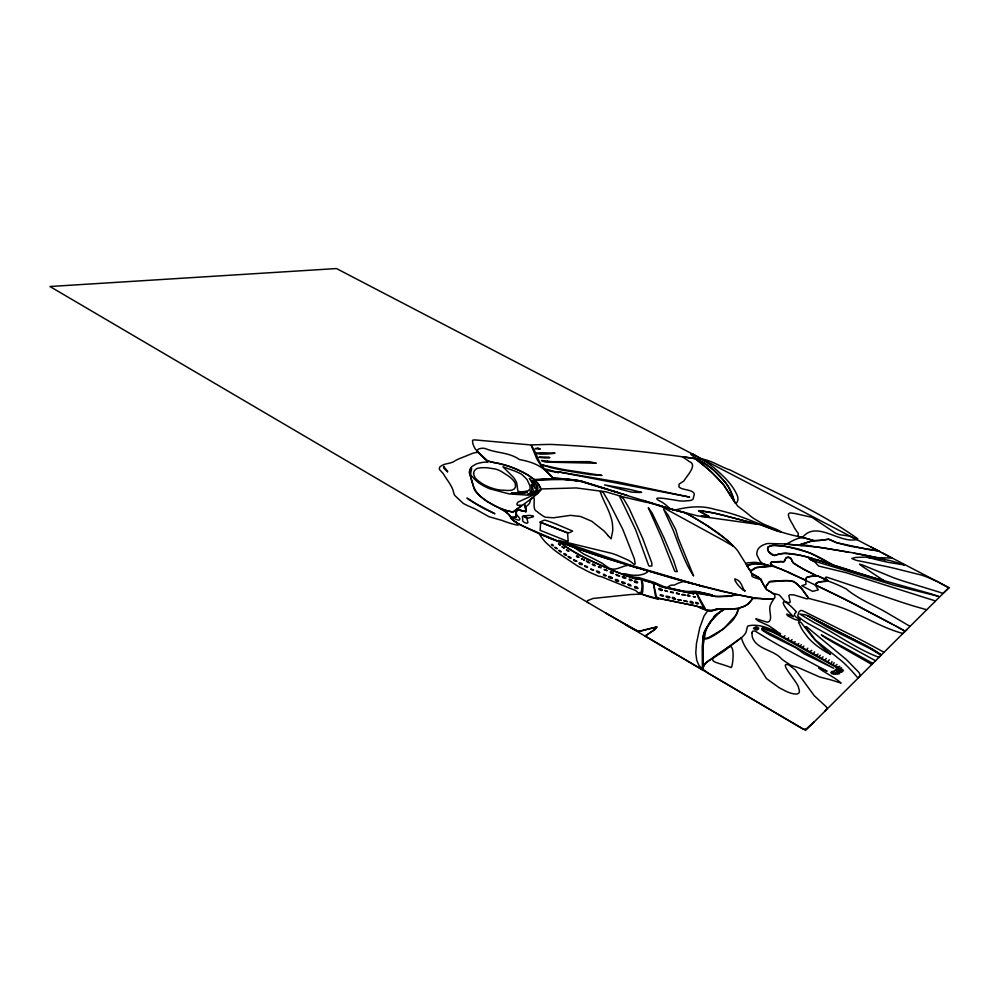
<?xml version="1.0" encoding="UTF-8"?>
<svg xmlns="http://www.w3.org/2000/svg" width="999" height="999" viewBox="0 0 999 999"><rect width="100%" height="100%" fill="white"/><g stroke="black" fill="none" stroke-linecap="round" stroke-linejoin="round"><path stroke-width="1.5" d="M566.445 550.149L568.706 551.223M558.429 543.881L560.302 545.192L558.653 543.668M681.842 594.58L682.979 594.343M554.907 547.489L557.03 548.688M661.438 506.143L666.495 507.754A61.239 19.68 22.2 0 0 669.904 508.741L696.952 515.684A26.236 8.541 22.7 0 0 699.725 516.183L708.94 516.458L698.601 510.614L708.791 511.988A356.156 134.515 26.8 0 1 715.908 513.461L752.821 522.914A78.109 23.839 23 0 0 756.031 523.726L759.515 524.587A12.425 3.971 23.7 0 1 761.5 525.212L777.384 531.131A13.349 4.183 23.8 0 0 779.42 531.593L780.968 531.793L779.208 530.756A47.752 15.509 23.9 0 0 776.747 529.507L765.209 524.812A22.228 6.918 23.6 0 1 762.15 523.439L753.271 518.194A32.355 10.002 23.7 0 1 751.023 516.508L747.577 513.648A37.812 12.125 23.1 0 0 745.928 512.325L737.549 505.969L734.39 501.223M637.699 588.286L637.724 588.186A3.284 1.274 23 0 0 637.35 587.424A1.648 0.637 23 0 0 635.764 586.6A1.648 0.637 23 0 0 634.765 586.85M831.555 662.999L831.992 661.513M833.541 664.06L834.078 662.624M606.967 570.629L604.083 569.455L607.005 570.491M766.495 585.589L768.83 582.529A25.824 8.954 24.9 0 1 770.092 581.93C779.695 581.455 792.607 577.16 799.537 586.413A63.162 22.165 24.3 0 1 801.61 588.698L808.328 597.989L807.841 598.713A6.194 2.123 25 0 1 806.58 598.788L794.043 594.954L790.059 594.655L788.848 595.616L790.246 602.01L789.148 602.946L784.727 601.223L779.332 594.967L772.489 593.169A18.044 6.419 24.6 0 0 771.578 592.544A26.661 9.528 24.6 0 0 770.054 591.57L768.993 590.933A9.765 3.459 24.6 0 0 767.694 590.234L765.958 588.923A12.238 4.283 24.7 0 1 765.634 588.399L765.496 588.074A4.033 1.411 24.6 0 1 765.446 587.787L766.308 586.001M779.869 634.477L780.581 633.378M791.27 640.684L792.032 639.51M813.71 653.221L814.635 651.835M825.386 659.577L826.198 658.391M678.046 599.562L681.343 600.274L678.021 599.775M807.005 649.3L807.829 648.176M822.202 657.817L823.026 656.718M723.488 609.602L722.552 609.015A26.823 10.165 24.8 0 0 721.865 609.028L721.266 609.04A49.775 18.969 25.1 0 0 715.284 609.902L712.349 610.501A8.754 3.322 24.2 0 1 711.6 610.539L707.579 610.976L704.02 616.046L699.799 627.634L696.453 643.531L695.791 652.921L696.74 660.252L698.801 665.122L702.734 669.854L703.159 645.479L705.469 631.992A248.189 92.932 28.3 0 1 707.329 627.335L708.703 624.775A341.471 125.337 29.5 0 1 713.436 618.106L716.62 614.685A153.659 57.93 26.9 0 1 718.481 613.074L723.85 609.427L735.589 608.653A44.705 16.421 23.9 0 0 737.15 608.466L743.656 606.63A85.727 31.281 23.2 0 0 746.665 605.044L747.264 604.645A75 27.373 23.4 0 0 749.562 602.609L751.748 599.562A43.282 15.584 25.2 0 1 752.422 598.776L753.308 597.839L752.01 597.514A17.433 6.244 24.3 0 1 750.773 597.327L737.237 594.705L728.171 596.341A42.008 15.26 23.7 0 1 726.523 596.478L715.346 596.415A12.113 4.471 24 0 1 713.873 596.141L695.716 593.006A5.932 2.223 23.9 0 0 695.254 593.006A6.956 2.61 24 0 0 694.18 593.244L693.993 593.344A3.384 1.274 23.9 0 0 693.743 593.643L695.142 592.944L700.174 593.406A88.936 34.515 25 0 1 705.406 594.255L710.913 595.466A19.518 7.33 24.2 0 1 712.412 595.891L713.348 596.116L712.774 595.591A6.793 2.535 24.1 0 0 712.212 595.204L697.04 591.595L691.046 591.558M828.208 661.138L829.22 659.839M800.574 645.579L801.285 644.705M802.896 647.14L803.833 646.016M753.808 597.764L758.004 598.301A120.205 41.109 23.2 0 0 762.125 598.713L772.889 598.788A14.048 4.97 24.5 0 0 773.788 598.488L774.038 598.364A17.37 6.144 24.5 0 0 774.874 597.689L774.874 595.416A6.718 2.373 24.6 0 0 774.013 594.417L771.653 592.569A19.905 7.093 24.6 0 0 770.217 591.608L768.556 590.634A5.332 1.873 24.6 0 0 768.094 590.397A9.241 3.272 24.6 0 0 766.995 589.897L764.16 585.876A134.778 44.705 25.9 0 1 763.373 584.39L761.238 579.645L759.402 578.146A32.967 11.688 24.2 0 0 758.091 577.235C753.258 574.7 746.74 571.94 754.657 568.331A21.99 7.542 24.5 0 1 756.018 567.569L765.621 566.745A32.792 11.026 23.8 0 0 767.519 566.595L772.677 566.221L780.893 569.03M539.123 457.255L540.147 457.092A40.709 13.861 21.1 0 1 541.296 457.055L544.255 457.043A30.807 10.427 21 0 1 548.738 457.305M891.77 623.9L846.565 600.187A406.518 173.726 26.8 0 0 837.174 595.454L816.083 585.189L815.596 584.153A19.48 6.481 25.2 0 1 815.846 583.816L816.408 583.291A38.824 12.887 25.4 0 1 817.894 582.442L818.531 582.205A24.6 8.167 25.2 0 1 819.592 581.93L827.734 580.569L821.752 577.709A37.163 12.475 25 0 0 819.055 576.473L816.146 575.561L808.029 576.885A10.864 3.609 24.9 0 0 807.604 577.047L807.479 577.11A23.701 7.867 25.1 0 0 805.968 578.646A50.337 16.633 25.4 0 0 805.743 579.333L805.681 579.582A20.991 6.981 25 0 0 805.606 580.157L781.48 569.33M819.392 656.256L820.291 655.244M695.217 596.927L693.156 596.59L695.242 596.765M787.811 638.811L788.735 637.799M880.431 655.893L880.843 654.957L879.832 653.721L873.388 649.675L807.579 615.721L826.148 626.51A174.887 55.27 25.3 0 0 838.036 632.692L869.967 648.538L880.668 654.82L869.205 647.439A145.679 55.782 26.8 0 0 862.861 644.093L836.687 630.694M554.92 547.277L557.117 548.576M934.864 601.648L934.952 600.774L929.42 599.025A148.626 42.42 24.7 0 1 924 597.352L846.565 572.814L818.631 566.046L815.446 562.649A8.454 2.735 24.5 0 0 814.51 561.913L813.885 561.488A6.406 2.073 24.6 0 0 812.974 560.926L809.215 558.778L817.07 559.84L868.818 576.423M904.445 631.955L907.217 629.195M824.924 711.188L826.96 708.716L826.585 707.105L814.247 695.716L795.416 669.967L789.322 665.284A9.728 3.771 26 0 0 788.398 664.822C777.434 661.35 799.1 683.528 798.601 688.074C803.084 698.588 787.474 692.569 783.453 689.884A36.326 14.223 26.1 0 1 779.058 687.624L766.558 678.658L758.828 666.658A89.173 36.688 24.5 0 0 757.155 663.885L746.403 648.701A91.359 34.191 26.3 0 1 742.22 640.359L741.433 637.774L708.953 660.501A95.654 39.048 26.7 0 0 706.992 662.1L705.519 663.586A212.6 85.627 28.7 0 0 704.208 665.084L702.959 668.393A35.727 14.635 25.6 0 0 703.333 669.517L708.466 673.326L802.397 728.646L804.37 729.258L806.692 728.558L814.31 721.778M673.338 592.882L670.292 592.095L673.301 592.307M944.442 592.095L948.526 588.286A34.366 10.065 26.2 0 1 948.925 588.024L938.685 582.267M944.067 592.469L942.956 593.331L941.145 592.794A33.142 10.065 26.1 0 0 939.023 592.032L902.909 580.956A140.235 39.76 24.5 0 1 893.468 577.697L865.421 566.171A14.997 4.67 25.1 0 0 862.374 564.959L859.515 564.185L861.388 565.696A35.827 10.839 25.1 0 0 863.66 567.27L883.628 580.431L880.656 579.957M879.008 657.305C857.292 649.4 836.001 633.566 814.709 622.877A240.834 73.339 25.4 0 1 807.779 618.806L799.837 614.035L805.419 614.822A16.109 5.744 25.4 0 1 808.141 615.834L835.639 630.169M902.921 633.478C878.059 626.897 854.894 609.927 828.845 603.858A44.256 15.385 25.7 0 0 824.063 602.472L808.828 598.438L801.46 588.149L793.855 581.468L789.51 580.706L771.615 581.118A22.115 7.667 24.8 0 0 769.28 581.818L765.334 587.649L759.59 578.321A48.139 17.22 24.1 0 0 758.478 577.509L756.842 576.411A13.686 4.795 24.2 0 0 755.057 575.362L754.095 574.85A1.898 0.662 24.2 0 0 753.708 574.675L751.772 573.626L748.014 567.32M551.523 544.455L552.26 544.443A2.135 0.824 21.4 0 1 553.184 545.654M533.778 496.603L537.474 493.781M607.904 535.501A61.538 23.052 21.3 0 0 603.796 530.781L591.758 521.266L580.706 516.52L570.604 515.334L553.571 517.782L545.804 517.27A5.02 1.861 21.1 0 1 543.631 516.396L538.561 512.887A18.644 6.831 21.1 0 1 537.05 511.476C530.444 509.74 538.036 491.908 530.744 499.075M926.71 609.765L912.724 605.769A348.601 91.896 23.4 0 1 901.373 602.122L826.648 577.122A3.671 1.199 24.9 0 0 826.061 577.16L825.399 577.509A3.197 1.049 24.9 0 0 825.386 577.897L827.384 580.182M533.229 497.14L530.731 499.637L529.807 502.435A36.251 13.262 20.2 0 1 529.27 503.546L529.033 503.896A43.944 16.071 20.1 0 1 527.36 505.519L526.361 506.318A12.4 4.583 20.9 0 0 525.924 507.092L526.161 511.613L517.794 509.677A7.03 2.635 20.7 0 0 517.17 509.802L516.845 509.927A3.222 1.199 20.7 0 0 516.62 510.089L516.421 510.514A48.926 18.244 21.4 0 0 516.108 512.574L516.246 517.12L513.723 517.307A18.931 7.23 20.8 0 0 512.125 517.382L510.427 517.994L516.346 522.614A35.689 13.312 20.9 0 0 518.444 523.826L533.778 531.243A158.566 54.658 21.3 0 0 541.895 534.865L547.889 537.362A63.349 23.252 21.3 0 0 551.223 538.711L552.322 539.135M558.329 472.589L545.417 470.179A2.498 0.849 20.8 0 1 545.616 469.155L546.952 469.368A22.065 7.63 20.9 0 1 547.539 469.53L558.341 472.552M566.52 549.875L568.818 551.086M816.945 654.907L818.031 654.033M783.703 636.7L784.952 635.726M530.569 499.213L524.612 503.721L526.148 511.538L517.657 509.865A2.035 0.762 20.6 0 0 517.257 509.94L516.296 511.925A66.896 24.925 21.7 0 0 516.196 512.812L516.421 514.373A5.682 2.135 20.7 0 0 517.02 515.159L519.73 518.444A12.488 4.733 20.5 0 1 519.805 519.193L519.468 519.917A2.897 1.099 20.7 0 1 519.055 520.079L518.518 520.129A2.285 0.862 20.7 0 1 517.769 520.054C503.858 513.686 516.221 523.401 521.703 525.399M797.764 644.293L798.838 643.481M810.326 651.373L811.787 650.274M835.863 665.297L836.975 664.46M726.648 648.751C735.776 638.536 733.104 665.846 731.218 667.569C713.386 660.576 702.996 662.749 725.511 649.562M447.39 471.753L444.855 469.218A37.325 13.424 19.8 0 1 444.18 468.319L443.806 467.694M455.731 460.377L459.303 458.641A48.227 16.833 18.8 0 0 460.289 458.316L473.214 453.096L478.059 452.222A8.691 2.997 19.8 0 0 478.296 452.497L487.3 460.889L493.007 462.437A29.058 10.315 20.2 0 1 497.34 463.124L499.113 463.499A42.92 15.372 20.3 0 1 502.859 464.41L506.543 465.447A26.923 9.54 20.3 0 1 509.34 466.371L514.622 468.406A46.903 16.846 20.3 0 1 519.268 470.442A42.957 15.385 20.3 0 1 522.677 472.09L528.384 475.287A18.319 6.469 20.4 0 1 530.307 476.623L533.254 479.083A11.951 4.158 20.8 0 0 533.853 479.545L540.097 479.557A93.169 33.641 21.9 0 1 542.494 479.42L568.718 479.607A58.766 20.667 21.7 0 1 571.515 479.857L578.571 480.919A34.316 11.913 21.5 0 1 581.356 481.518L653.833 503.733M454.957 460.926C450.586 464.185 444.305 462.874 440.159 466.72A14.548 5.295 19.4 0 0 439.572 467.544L439.398 468.294A26.149 9.528 19.6 0 0 439.485 469.555L443.131 473.501A11.613 4.283 19.1 0 1 443.693 474.413C446.69 479.445 450.774 484.228 453.009 490.084A13.674 5.145 19.3 0 1 453.259 491.133L454.233 494.592A25.687 9.628 19.9 0 0 455.357 496.016L463.274 503.396A56.806 20.929 20.1 0 0 464.56 504.095L465.596 504.632A27.485 10.315 19.9 0 0 468.806 506.156L474.587 508.716A18.644 7.218 19.9 0 1 476.311 509.59L489.023 516.72L501.086 520.154A10.052 3.884 20.5 0 1 502.297 520.541L504.52 521.353A30.382 11.414 20.5 0 0 506.468 522.052L509.34 523.001A74.088 27.048 20.4 0 0 511.9 523.788L517.145 525.124A2.885 1.099 20.7 0 0 517.894 525.099L519.043 524.388L516.233 522.302A23.352 8.779 20.9 0 1 514.61 521.216A33.042 12.35 20.9 0 1 512.499 519.63L510.789 517.482A4.408 1.673 20.5 0 0 510.726 517.057L509.64 515.409A29.495 11.276 20.1 0 0 508.029 513.636L502.859 510.002A38.074 13.998 20.6 0 1 502.047 509.577L500.886 508.978A6.731 2.547 20.3 0 0 500.399 508.741L512.849 512.25L524.213 503.971L526.123 510.389M528.921 490.309L528.683 490.459A15.485 5.532 20.4 0 1 527.809 490.859L524.425 491.508A94.056 32.692 19.4 0 1 521.64 491.795L517.932 491.446L516.77 483.179A33.042 11.863 19.9 0 0 516.383 482.142L516.033 481.431A66.296 23.964 19.5 0 0 514.822 479.333L513.861 477.959A39.323 14.111 19.8 0 0 512.712 476.56L502.897 466.77L514.785 471.053A42.645 15.347 20.3 0 1 517.807 472.352L520.342 473.563A8.891 3.134 20.4 0 1 522.04 474.575L527.06 479.545L529.695 485.289A94.493 34.016 19.2 0 1 530.057 487.3L530.057 488.698A18.169 6.494 20.4 0 1 528.921 490.309M537.837 493.556L541.071 489.747L538.573 484.34A71.379 25.737 19.8 0 0 537.437 482.904L534.265 479.807L553.184 478.796A14.648 5.095 21.1 0 1 553.671 478.783L554.42 478.596L551.735 476.748A7.53 2.585 20.9 0 1 550.861 476.136M598.488 566.695L598.901 566.608A3.059 1.186 22.3 0 1 601.111 567.732L599.013 567.282M794.143 642.195L795.229 641.658M683.766 600.536L687.487 601.66L683.716 600.724M723.601 609.515L720.978 611.301A199.263 74.575 27.5 0 0 719.093 612.812L713.636 618.406A829.969 274.226 34.1 0 0 710.564 622.165L706.643 627.884A271.778 101.861 28.6 0 0 704.807 631.43C695.466 652.609 733.104 622.852 734.627 617.482A128.883 48.826 22.5 0 0 736.525 614.397A132.942 50.375 22.4 0 0 737.337 612.487L737.899 608.503L731.006 609.053A91.446 33.204 23.2 0 1 726.273 609.115L718.756 608.928A29.683 11.289 24.8 0 0 717.294 609.015A34.49 13.124 24.8 0 0 716.695 609.078L715.247 609.378A5.295 2.01 24.4 0 0 714.934 609.54L714.41 610.027A8.229 3.122 24.2 0 1 713.648 610.389L711.525 610.639A18.906 7.143 24 0 1 709.652 610.576L707.504 610.302A16.933 6.406 24 0 1 704.595 609.652L699.962 607.792A2.11 0.812 24.1 0 1 699.562 607.442L695.891 605.894L658.841 598.401A5.632 2.198 23.6 0 0 658.316 598.763L641.258 594.118L630.681 594.53L593.106 598.451L587.574 600.586L587.125 601.785L588.511 602.909M523.488 516.096L523.663 516.046A12.275 4.633 20.9 0 1 524.025 516.008M536.238 453.396L539.61 454.083A100.649 32.068 19.6 0 0 550.262 453.758L550.861 453.733A107.318 34.078 19.5 0 0 552.859 453.534L555.057 453.134L541.458 452.734M771.665 562.275L772.09 562.162A22.065 7.405 24.5 0 1 773.551 561.938L781.23 561.401A6.906 2.298 24.4 0 1 781.842 561.5L781.942 561.525A8.367 2.76 24.2 0 0 783.241 561.713L783.84 561.725A3.521 1.161 24.3 0 0 784.415 561.575L785.689 558.416A44.73 14.623 24.9 0 1 786.4 557.642L788.074 556.918L790.596 558.166M560.963 551.947L559.89 551.485M760.963 579.507L759.502 579.195M531.73 487.237L531.293 484.927A22.353 7.892 21 0 1 531.256 484.627L531.643 484.64A13.387 4.758 20.5 0 1 532.267 486.014A44.106 15.772 20 0 1 532.467 486.65L533.316 490.709A2.722 0.974 20.7 0 1 533.029 491.196L532.954 491.221A12.5 4.458 20.5 0 1 532.542 491.346L530.107 492.007L530.806 490.921A37.263 13.324 20.1 0 0 531.855 487.275M837.774 666.82L839.834 666.283M563.96 548.139L561.888 546.74L564.185 547.852M566.021 555.294L564.597 554.757A3.521 1.361 21.7 0 1 563.798 553.671L564.597 553.608A2.273 0.887 21.7 0 1 566.358 555.456M676.648 592.894L679.395 594.055L676.748 593.668A1.786 0.674 23.7 0 1 676.585 592.869M559.115 550.312L561.226 551.635M526.473 515.721L528.296 515.484A6.806 2.547 20.9 0 1 533.104 516.108M526.061 515.771L524.263 515.984M823.488 578.546L823.313 578.458A17.595 5.832 24.9 0 0 822.115 577.884L817.032 575.674L814.672 575.824A59.665 19.493 24 0 1 812.262 576.236L807.766 576.923A15.697 5.22 25 0 0 806.967 577.322L806.393 577.859A31.468 10.44 25.2 0 0 805.731 579.12L805.906 584.353L801.71 585.726L812.711 591.383L818.318 589.847A30.195 10.265 24.7 0 0 817.369 588.486L815.421 585.289A15.597 5.182 25.1 0 1 815.421 584.365L815.484 584.178A13.174 4.383 25.1 0 1 815.758 583.716L818.593 581.98L824.013 581.555A38.861 12.7 24.4 0 0 825.524 581.393L827.484 580.819L834.277 583.391A119.243 41.871 25.7 0 1 840.159 585.951L846.153 588.886A3.709 1.211 25.2 0 1 846.74 589.285L847.552 589.959A26.498 8.516 25.4 0 0 852.634 593.756L853.708 594.48A57.767 18.219 25.4 0 0 864.834 601.086L879.445 608.653A58.004 19.63 25.9 0 1 885.064 611.688L910.064 626.361M839.61 668.081L841.595 667.869M522.964 493.206L517.12 493.556A51.024 18.132 19.9 0 1 515.472 493.581L514.86 493.581A15.859 5.719 20.3 0 1 512.624 493.444L511.238 493.156L512.037 493.007A26.411 9.728 20.7 0 1 512.787 493.007L519.368 492.932A59.241 20.917 19.8 0 0 524.025 492.519L527.06 492.22M772.764 566.246L772.577 566.221A7.343 2.485 24.4 0 0 771.066 566.083L771.003 566.083M487.262 461.988L487.824 461.938A21.091 7.455 20.2 0 1 488.186 461.913L482.017 456.293A131.631 43.382 21.3 0 1 479.145 453.421L475.824 449.637A44.905 15.297 20.3 0 1 474.288 447.227L473.226 444.73A91.121 30.744 20.9 0 1 472.639 442.495L472.589 440.234L474.587 439.872L530.669 444.93L543.181 444.555A224.825 79.52 23.3 0 1 551.498 444.443C598.876 446.765 646.228 451.473 693.169 458.316A38.886 11.364 22 0 0 696.328 458.603C708.478 458.166 718.993 466.371 730.144 469.992C772.876 491.583 818.93 511.051 857.679 538.736L857.529 539.323C840.459 544.318 818.631 521.503 804.083 535.626A85.502 26.286 25.2 0 0 803.646 536.201L802.06 537.137L796.815 536.176A88.274 26.486 23.3 0 1 789.884 534.515C767.607 528.808 747.215 517.445 724.899 511.8A75.162 25.025 23.7 0 0 714.685 509.328C701.335 505.157 687.437 506.843 674.675 510.127M486.988 462L484.14 462.225A50.012 17.92 20.5 0 0 481.88 462.525L479.17 463.086A70.529 25.425 20.8 0 0 476.248 463.973L471.578 466.683L469.343 471.416A40.784 14.66 20.3 0 0 469.368 472.927L473.688 487.1L476.186 491.595A64.56 23.477 20.8 0 0 478.009 493.906L479.195 495.217A18.981 7.018 20.2 0 0 480.457 496.391L482.829 498.264A60.015 21.753 20.6 0 0 486.088 500.599L486.988 501.198A46.329 16.921 20.5 0 0 489.722 502.947A49.725 18.132 20.5 0 0 494.88 505.931L505.944 510.564L512.937 511.975L521.94 505.294L517.32 505.207L516.858 503.896L517.957 502.135L535.189 494.18L540.971 489.485L535.002 493.506A92.67 32.48 19.5 0 1 533.029 494.18L530.781 494.755A38.511 13.724 20.2 0 1 527.934 495.154L509.003 493.893L489.622 488.736A22.253 8.042 20.1 0 1 484.902 486.563L481.019 484.353A24.063 8.679 20.1 0 1 477.859 482.155L474.463 479.083A36.888 13.237 20.3 0 1 472.44 476.648C467.919 475.387 474.063 465.909 470.479 468.281A68.644 24.588 20.8 0 0 469.905 472.927L471.64 480.244A135.115 50.187 17.6 0 1 472.102 481.893L474.537 489.897A30.345 11.151 20.3 0 0 475.886 491.833L478.334 494.468A54.196 19.73 20.6 0 0 480.681 496.603L484.378 499.562A38.237 14.036 20.4 0 0 487.475 501.71L504.532 510.901A6.743 2.547 20.4 0 1 505.606 511.613L507.792 513.598A49.55 19.106 19.8 0 1 509.203 515.134L509.515 515.496A22.702 8.666 20.2 0 1 510.189 516.371L511.113 517.382L513.886 517.37M514.735 517.295L515.397 517.245A3.434 1.299 20.6 0 0 515.959 517.045L516.296 514.398A73.651 27.435 21.8 0 1 516.321 513.124L516.346 512.799A104.795 38.874 22.3 0 1 516.57 511.263L517.532 509.89A2.847 1.061 20.7 0 1 518.119 509.827L525.736 511.625L526.173 510.701M812.299 558.691L815.621 559.452A102.547 34.528 25.4 0 1 818.019 560.177L830.943 564.348M690.771 591.583L684.802 591.483L673.189 589.098A75.562 27.51 22.8 0 1 668.706 588.036L666.358 587.412A16.796 6.319 23.3 0 1 663.561 586.475L654.845 582.654A7.218 2.76 23.2 0 0 653.796 582.23L643.244 578.97A57.443 21.179 22.7 0 1 641.133 578.296L639.497 577.772A3.197 1.224 23 0 0 638.686 577.597L637.499 577.484A30.569 11.538 22.6 0 1 636.625 577.397A34.053 12.837 22.5 0 1 634.065 577.06L631.068 576.498A13.724 5.232 22.7 0 1 628.408 575.749L625.074 574.5A4.196 1.611 22.7 0 1 624.15 574.05L623.588 573.663L626.86 574.2A42.77 16.021 22.4 0 0 630.519 574.924L631.268 575.037A16.608 6.306 22.7 0 0 633.403 575.274L637.799 575.237A29.008 10.952 22.5 0 0 639.884 574.999L641.545 574.65A53.434 20.042 22.1 0 0 643.668 574.013A60.889 22.827 22 0 0 646.965 572.402L648.176 571.191L646.378 570.479M574.05 559.815L576.985 561.326L574.475 560.826A1.636 0.637 21.9 0 1 573.726 559.627M688.673 591.658L694.567 591.433A12.05 4.533 24 0 1 695.554 591.483L701.123 592.419A189.56 77.123 26.1 0 1 705.269 593.281L710.676 594.567A11.513 4.308 24.1 0 1 711.463 594.817L711.763 594.942M774.5 545.417L773.938 545.429A27.185 8.879 24.4 0 0 772.439 545.541L771.128 545.766A39.91 13.062 24.5 0 0 769.342 546.291L768.169 546.94A13.399 4.383 24.2 0 0 767.781 547.477L767.632 548.738A38.786 12.612 24.5 0 0 767.719 549.512L767.969 550.374A11.176 3.659 24.2 0 0 768.306 550.998L768.456 551.223A16.983 5.557 24.2 0 0 769.305 552.285L774.237 555.456A2.085 0.687 24.1 0 0 774.662 555.481L777.06 554.645A104.183 34.441 25.6 0 1 779.345 553.933L786.263 553.046L797.801 554.757A150.487 51.598 25.9 0 1 803.034 555.881L812.811 558.616L809.777 557.654A26.474 8.604 24.7 0 0 807.966 557.142L801.348 555.569A155.844 53.521 26 0 0 797.19 554.707L784.252 553.446A79.545 26.336 25.2 0 0 781.792 553.671L780.394 553.871A55.107 18.182 24.9 0 0 777.871 554.433L777.509 554.545A97.552 32.268 25.5 0 0 776.598 554.857C772.739 557.042 767.844 552.435 767.582 548.626A26.636 8.691 24.4 0 1 768.144 547.115L772.015 545.429L779.794 545.741A86.501 28.746 25.1 0 1 782.766 546.078A82.068 27.235 25 0 1 785.926 546.54L797.377 548.751A19.281 6.219 24.4 0 1 799.487 549.338L807.879 552.297A47.715 15.622 24.7 0 1 815.184 555.357L816.008 555.731M600.274 576.411L602.572 577.097A38.761 14.81 22.5 0 0 604.32 577.897L631.468 588.886A56.618 21.354 22.8 0 0 633.104 589.497L635.289 590.372A2.06 0.799 23.1 0 1 635.864 590.721L637.35 592.082A2.947 1.149 23.1 0 0 637.899 592.482L646.266 595.829A114.423 41.658 22.7 0 0 650.686 597.29L657.954 599.113A2.498 0.974 23.4 0 0 658.154 598.975L658.791 598.576A4.545 1.773 23.5 0 1 659.69 598.476L697.614 606.393L706.131 609.952A27.06 10.177 23.9 0 0 708.216 610.277L711.413 610.514A12.762 4.833 24.1 0 0 712.836 610.401L715.197 609.652A17.033 6.456 24.6 0 1 716.033 609.452L718.356 609.178A84.341 32.455 25.6 0 1 720.679 609.053C730.132 607.892 712.599 614.822 713.661 617.607A548.339 193.132 31.8 0 0 709.765 622.389L704.745 630.981A188.461 71.753 27.5 0 0 703.259 635.901L702.26 646.528L702.622 667.557L705.781 662.724L718.468 654.645A319.83 123.501 19.5 0 0 723.838 651.111L742.819 636.488A122.977 47.39 22.9 0 0 744.967 633.965A131.144 50.562 22.8 0 0 745.978 632.404L747.427 626.748A12.188 4.595 25.1 0 1 748.126 625.898C756.643 623.851 766.245 626.91 773.963 630.744A129.745 52.323 25.7 0 1 776.41 631.93L779.282 633.329L778.571 632.692A100.724 39.76 24.7 0 0 775.474 630.257L769.205 625.961L758.79 621.203A3.871 1.436 24.9 0 1 757.979 620.679L757.417 620.242A6.606 2.46 24.9 0 0 756.93 619.867L755.806 618.806L759.003 619.617A60.839 21.753 24.5 0 0 761.775 620.579L766.757 622.027A6.643 2.448 25 0 0 767.869 622.152C773.938 620.042 767.419 609.378 770.766 604.383A84.453 29.783 26 0 1 771.44 602.772L773.713 599.138L772.252 598.826A44.456 15.622 24.1 0 1 769.442 599.013L768.381 599.013M599.962 576.423L599.475 576.398A2.51 0.987 22.4 0 1 598.851 576.298L591.271 573.039A154.158 54.733 22.4 0 1 587.949 571.453L577.572 566.008L563.099 556.343A76.911 28.646 22.2 0 1 553.321 549.263L546.066 542.744A57.805 21.753 22 0 1 543.581 539.972L541.558 537.362A96.129 35.602 22.5 0 1 540.134 535.302L539.248 533.741L544.979 536.151M687.961 591.67L686.925 591.645A13.998 5.245 23.5 0 1 685.514 591.533L684.702 591.42M584.09 557.417L589.298 559.977A160.09 55.582 22.3 0 0 594.705 562.537L596.066 563.099A188.686 64.298 22.2 0 0 600.274 564.997L601.71 565.634A187.575 63.973 22.3 0 0 605.956 567.494A144.306 50.612 22.3 0 0 616.358 571.815L634.377 578.558A3.971 1.523 22.9 0 0 635.314 578.721L635.913 578.733M639.185 492.495L641.633 492.345L629.07 489.323A109.89 38.761 22.9 0 0 627.172 488.948L604.557 484.915L629.407 491.595A10.49 3.484 21.9 0 0 632.117 492.17L638.486 492.482M839.51 669.43L842.844 669.505M775.261 545.304L783.828 546.103A86.413 28.721 25.1 0 1 788.686 546.915L807.504 552.11A46.528 15.21 24.7 0 1 812.599 554.145L828.808 563.011M667.894 597.677L667.482 597.564A5.045 1.936 23.6 0 1 666.108 596.865L665.971 596.203A7.592 2.935 23.6 0 1 668.256 596.49L669.617 597.165M611.201 578.421L611.151 578.421A2.085 0.812 22.6 0 1 608.728 577.072M785.064 544.018L787.337 544.205M788.236 544.28L790.621 544.48M791.345 544.542L802.297 545.516L800.249 544.717L811.475 540.983L822.165 540.209A132.48 39.873 22.7 0 0 823.688 539.922L828.458 539.085L834.465 541.783A12.675 3.834 24.4 0 0 836.862 542.769L849.699 546.116L869.517 549.5M770.741 566.083L756.73 567.544A25.125 8.616 24.5 0 0 755.157 568.181L752.247 570.429A9.653 3.334 24 0 1 751.635 570.604L751.298 570.666A8.866 3.072 24.3 0 0 750.973 570.754L749.113 569.23M623.563 583.478L623.888 583.516A1.648 0.637 22.8 0 0 624.999 583.204M668.169 597.689L668.343 597.714A2.835 1.099 23.6 0 0 669.867 597.252M568.456 556.568L568.718 556.618A2.66 1.036 21.8 0 1 571.141 557.979L570.516 558.291M547.614 461.188L541.508 460.502L543.219 461.326A9.278 3.109 20.7 0 0 545.042 461.863L545.354 461.938A6.394 2.148 20.7 0 0 546.253 462.112L596.228 463.224L589.535 461.663L552.422 461.7A43.107 14.148 20.4 0 1 547.614 461.176M548.763 457.342L549.912 457.629L548.226 457.867A60.227 19.63 20 0 1 544.492 457.917L539.185 457.33M686.051 457.205L682.479 456.843L688.398 460.814A9.066 2.71 22.4 0 0 689.16 461.513C698.326 464.71 686.4 476.248 683.828 481.043A103.309 32.08 21.1 0 1 682.529 481.843L679.07 484.103L679.033 487.037A2.048 0.649 22.5 0 0 680.307 487.862C683.99 490.397 697.402 489.735 693.618 496.628A12.325 3.934 22.9 0 0 693.593 497.627C693.668 501.573 686.663 500.424 683.915 501.073A25.862 8.329 22.4 0 1 680.906 500.924C679.657 501.436 643.831 493.531 661.825 502.047A30.882 10.427 22.3 0 1 663.436 503.146L663.998 503.533A39.411 13.374 22.2 0 1 665.709 504.807L669.892 508.566L674.812 510.077M686.788 457.367L689.435 457.792A29.346 8.629 22 0 0 691.47 458.017L695.454 458.953L704.882 466.308A118.769 37.65 21.5 0 1 709.814 470.629L714.297 474.912A272.265 92.008 19.9 0 1 717.557 478.196L721.166 482.067A108.866 34.553 21.7 0 1 723.463 484.79L734.402 501.598L729.32 488.324A148.876 47.527 21.3 0 0 725.137 482.13L713.673 470.154A60.04 18.482 22.2 0 0 705.456 464.073L697.127 458.903A18.057 5.407 22.3 0 0 696.041 458.304L690.921 454.483A2.96 0.874 22.3 0 1 690.946 454.058L691.258 453.908A3.322 0.987 22.3 0 1 692.082 453.896A3.259 0.962 22.3 0 1 693.244 454.145L709.365 464.223A79.645 24.65 22 0 1 714.51 468.206C723.563 476.098 732.854 484.752 737.499 496.066A64.873 20.242 22.3 0 1 737.474 501.336A62.612 19.53 22.4 0 1 736.538 502.947L735.339 503.296L724.025 485.189L712.712 473.314A216.87 71.903 20.6 0 0 706.88 468.056L695.192 458.466L702.684 462.3M623.826 583.503L623.026 583.304A3.834 1.486 22.8 0 1 621.578 582.367L621.678 581.818A3.109 1.211 22.8 0 1 622.964 582.005L623.388 582.13A1.736 0.674 22.8 0 1 624.825 583.091L624.875 583.154M684.115 591.371L667.057 587.474L670.741 585.302A9.59 3.634 23.6 0 1 671.59 585.152L673.888 585.089A6.256 2.36 23.4 0 0 674.512 585.002L677.547 583.478A18.382 6.893 23.8 0 1 677.871 583.329A28.946 10.802 23.1 0 0 678.396 583.091L683.728 581.443L737.262 594.742L734.053 595.304A83.616 29.958 23.1 0 1 731.967 595.629L719.53 596.615A39.473 14.411 23.6 0 1 717.632 596.578L716.558 596.515A17.158 6.319 23.9 0 1 713.661 596.103L711.825 594.979M848.688 552.26L825.736 548.239A178.134 58.654 26.4 0 0 818.031 547.152L783.453 543.893L768.081 543.506A36.488 11.951 24.4 0 0 765.946 543.906L762.649 545.229A94.605 31.044 25.2 0 0 760.039 546.965L759.465 547.489A80.519 26.449 25 0 0 757.629 549.875L756.755 553.259A44.543 14.735 24.6 0 0 757.055 555.282L760.027 561.038A15.472 5.182 24.3 0 0 762.512 563.424L763.486 563.998M853.533 553.146L875.773 557.355A24.313 7.243 24.7 0 0 877.734 557.642L891.97 558.066L881.755 552.609M839.123 670.004L843.581 670.829M538.773 448.901L539.21 448.988A13.137 4.308 20.5 0 0 539.735 449.088A2.81 0.924 20.5 0 0 540.334 449.163L539.959 448.826A11.189 3.721 20.6 0 0 537.949 448.214M872.926 556.818C850.186 551.66 821.59 548.051 800.773 544.343A29.408 9.291 24.6 0 1 801.086 544.205L812.974 540.796A17.208 5.357 24.5 0 1 813.748 540.746L808.303 539.023A42.345 12.887 23.9 0 1 806.518 538.523C799.475 535.851 792.294 541.108 786.363 544.068A7.617 2.435 24 0 1 785.501 544.055M874.25 557.067L885.151 559.602L865.122 557.117L855.419 557.454L851.81 558.503L856.155 560.289L887.661 566.783A189.56 61.089 27.1 0 1 894.33 568.319L921.453 575.074A64.248 19.58 26 0 1 926.797 576.947L937.561 581.68M681.892 591.383L693.743 593.781L660.002 586.338A3.159 1.199 23.3 0 1 659.452 586.101L657.492 584.627A24.613 9.528 23.4 0 0 653.546 583.154L652.896 582.954M681.231 591.383L667.295 588.261A104.333 37.45 22.6 0 1 663.923 587.412L663.099 587.2M769.043 565.609L770.466 566.021L765.958 564.984A172.14 62.425 26.1 0 0 763.124 564.46L754.857 563.511L747.077 565.596A7.205 2.473 24.1 0 0 747.24 565.983L748.563 568.281M592.719 564.098C590.222 564.11 596.865 567.157 594.88 565.059A4.783 1.861 22.2 0 0 593.181 564.248L593.056 564.198M688.111 595.104C684.64 595.192 691.42 597.514 689.834 595.641A6.094 2.31 23.9 0 0 688.111 595.117M537.949 448.226L535.152 448.651A7.23 2.398 20.6 0 1 538.823 449.026M682.654 512.037L674 509.965A44.843 14.548 22.3 0 1 670.341 508.941L666.495 507.754M832.117 564.722L831.243 564.447M676.748 510.589L685.776 512.912L697.077 519.443M675.799 510.339L672.09 509.415M697.464 585.089L721.453 591.246L749.787 597.115A74.825 26.099 23.7 0 0 753.808 597.764M683.678 512.325L690.434 515.521A81.831 28.584 22.6 0 1 692.906 516.958L708.591 526.51M662.487 587L657.18 584.515A35.764 13.949 23.4 0 0 656.256 584.14L655.232 583.753A12.413 4.77 23.3 0 0 654.195 583.379L638.736 579.033A40.185 15.684 23.5 0 0 636.8 578.833A34.216 13.324 23.4 0 0 635.851 578.771M769.03 565.609A4.92 1.648 24.2 0 1 768.293 565.422L763.111 563.898A40.422 13.961 24.5 0 0 760.002 563.111L756.405 562.449A16.021 5.47 24.3 0 0 754.282 562.3L748.226 562.862A16.533 5.632 23.8 0 1 747.402 562.874L745.816 563.511M639.672 592.669L639.785 592.707A9.078 3.534 23.1 0 0 641.795 593.106L642.682 592.045L643.019 586.75A93.157 36.551 21.6 0 0 642.407 581.843M764.422 564.26L767.432 565.147A9.928 3.372 24.3 0 1 768.119 565.359L758.441 563.861A30.07 10.315 24.5 0 0 755.344 563.736L754.794 563.748A23.352 7.992 24.4 0 0 753.383 563.873L751.51 564.235A80.707 27.21 23 0 1 749.675 564.597L747.302 565.009L747.289 566.058L737.699 550.736A60.365 20.967 23.1 0 0 735.339 548.014L729.969 542.744A154.595 56.256 22.2 0 0 726.46 539.585L707.492 525.849A93.606 33.004 22.7 0 0 704.008 523.651M838.511 670.429L842.319 671.515M880.156 579.845L833.765 565.322L823.476 559.577A21.791 7.018 24.6 0 0 821.066 558.216L816.807 556.093M640.534 568.743L646.228 570.429M631.343 566.096L703.046 586.513L629.395 564.785L558.404 540.397L611.962 553.434A52.56 20.392 22.6 0 1 617.045 555.194L628.071 560.052A15.097 5.719 22.6 0 1 629.994 561.226A17.458 6.618 22.6 0 1 631.368 562.187A14.073 5.32 22.6 0 1 632.991 563.511L634.34 564.447L635.202 563.923L634.427 558.965L622.802 529.37L608.641 501.548L603.046 492.132L601.198 491.52A19.83 6.806 21.9 0 0 600.249 491.645C602.984 500.936 612.237 514.373 612.599 526.123A188.386 69.281 19.2 0 1 612.612 531.505L611.088 538.786L607.904 535.501M638.96 568.443L597.227 555.469A167.045 57.168 21.5 0 1 590.634 553.221L572.739 546.74M552.996 545.741L552.934 545.716A5.707 2.198 21.5 0 1 552.297 545.329L551.498 544.78M869.142 576.46L928.571 593.144A205.232 67.545 27.7 0 1 934.502 594.979L938.473 596.328L894.492 585.377L812 560.389A13.187 4.283 24.6 0 0 811.513 560.127L810.664 559.702A13.711 4.371 24.5 0 1 810.077 559.403L809.327 558.778L811.638 558.703A18.506 5.907 24.3 0 0 812.125 558.703M651.535 582.517L641.708 579.482A7.58 2.91 23.1 0 0 640.709 579.27L639.148 579.033A45.929 17.982 23.5 0 0 637.499 578.833L636.962 578.783A10.927 4.208 23.1 0 0 636.063 578.733L628.134 576.423A127.622 45.255 22.3 0 1 617.594 572.365L603.908 566.67A122.802 43.694 22.3 0 1 598.039 564.073L594.705 562.537A117.57 41.97 22.2 0 1 585.114 557.892L581.118 555.881A57.255 21.254 22.1 0 1 576.498 553.321L570.716 549.862M666.67 507.792L643.106 500.374M611.463 490.459L619.392 492.957M627.534 495.492L581.893 481.543L562.574 479.183A165.647 60.976 23 0 0 556.518 479.045L534.665 480.019L535.539 480.944A49.151 17.607 20.1 0 1 537.237 482.754L537.487 483.041A57.767 20.754 20 0 1 539.073 485.089L539.448 485.626A28.809 10.265 20.4 0 1 540.209 486.963L540.559 487.799A57.58 20.629 20 0 1 540.946 488.973L576.236 487.937L603.671 491.52A10.452 3.571 21.8 0 1 605.831 491.77L620.479 496.116A4.033 1.374 21.9 0 1 620.966 496.241L623.925 499.3L629.233 508.566L642.682 538.399L651.823 563.011L651.847 565.996L649.537 566.096A1.736 0.649 23 0 1 648.713 565.659L635.664 529.82L619.417 495.966L620.416 496.053A6.181 2.098 21.9 0 1 621.003 496.278L621.39 496.403A21.691 7.255 21.8 0 0 622.514 496.765L646.628 502.385A6.269 2.11 22.3 0 1 647.677 502.485L653.87 504.07A68.182 23.776 22.8 0 1 657.404 505.169L662.325 506.918A4.583 1.536 22.5 0 1 663.261 507.38L665.571 508.753A41.109 13.399 22.7 0 0 666.995 509.59L723.813 540.671A101.336 36.414 23.3 0 1 727.447 542.819L733.341 546.203L732.879 545.541M604.32 557.767L672.202 578.159A485.851 135.802 20.8 0 0 693.231 583.953M652.11 582.717L652.759 582.917M658.066 505.069L667.482 508.041A84.291 26.711 22.1 0 0 672.09 509.415M656.131 504.458L658.541 505.219M659.34 505.469L660.114 505.706M608.891 489.647L583.753 481.755A32.842 11.376 21.5 0 0 580.282 480.931L574.562 479.945A69.68 24.625 21.8 0 0 570.254 479.433L569.318 479.333A53.721 18.844 21.7 0 0 566.895 479.158L534.79 479.707L529.745 476.336A27.323 9.69 20.3 0 0 525.137 473.439A23.452 8.304 20.4 0 0 523.051 472.327L520.467 471.078A64.411 23.402 20.2 0 0 516.408 469.243L512.4 467.582A22.865 8.079 20.3 0 0 509.952 466.695L504.932 465.147A70.342 25.649 20.4 0 0 501.685 464.26L496.853 463.086A20.355 7.193 20.2 0 0 495.254 462.799L487.824 461.038L477.734 451.823M742.781 589.672A4.658 1.673 24.4 0 0 744.605 590.784L744.979 590.921M603.621 557.504L590.534 553.171A256.418 82.917 21.2 0 1 562.662 543.106L522.227 525.849M573.776 547.127L582.804 553.446A12.088 4.595 22 0 0 584.215 554.27L589.335 556.718A158.829 67.607 21.9 0 1 592.345 558.129L601.585 562.937A17.657 6.856 22.2 0 1 603.146 563.96L606.018 566.046A14.548 5.544 22.5 0 0 607.529 567.02C614.485 572.714 622.102 565.259 628.92 565.334A54.108 19.78 22.4 0 0 630.556 565.846M564.722 543.781L559.128 541.72M569.892 545.691L573.251 546.94M572.589 546.69L551.523 538.836A73.414 26.761 21.3 0 1 547.714 537.325L546.353 536.763M752.697 574.325L753.021 574.437A10.202 3.559 24.2 0 1 757.704 577.085M837.474 671.453L840.321 672.514M744.854 590.896L744.917 590.871A4.595 1.636 24.4 0 1 743.955 589.984L741.67 585.064A74.313 27.173 23.3 0 0 741.295 584.253L739.76 581.855A7.455 2.66 24.1 0 0 738.686 580.856L738.261 580.531A11.176 3.996 24.1 0 0 737.549 580.019L734.814 578.821L735.314 581.093M752.472 574.238L751.698 574.6A25.012 8.641 24.5 0 0 751.76 575.012L752.11 576.46L753.558 577.235A29.183 9.99 24.1 0 0 759.477 579.158M533.104 516.233L533.429 516.708A18.806 6.993 20.6 0 1 532.767 516.945L530.019 517.719A42.82 15.847 20.2 0 1 529.383 517.869C526.673 519.393 520.641 512.837 522.702 518.568A16.334 6.181 20.5 0 1 522.577 520.029C521.79 522.115 529.807 525.486 527.534 520.879M559.939 529.982L566.058 532.28A26.611 9.803 21.5 0 0 566.695 532.517L569.155 532.767A18.069 6.731 21.3 0 0 569.705 532.592L572.627 531.068L556.942 524.4M552.884 539.348L558.828 541.608M558.828 529.557L540.034 522.027L544.193 520.204A9.79 3.659 21.2 0 1 544.83 520.142L548.451 521.178A149.625 61.476 21.4 0 1 556.942 524.4M656.493 597.377L655.394 595.704L653.558 584.303A6.006 2.285 23.3 0 1 653.533 584.065M697.514 602.909C693.318 600.761 696.74 605.469 698.501 603.533A1.898 0.724 24 0 0 697.514 602.934M542.994 523.351L566.795 532.554A3.097 1.161 21.5 0 0 567.582 532.792L568.156 541.271A10.552 3.984 21.5 0 1 567.132 541.146L540.097 530.282L540.434 525.836A59.603 22.577 20.1 0 0 540.434 523.176L540.297 522.227L542.494 523.101M623.688 576.598L623.9 576.685A3.671 1.424 22.8 0 1 625.312 577.497L625.524 577.659M838.173 670.841L841.645 672.252M836.9 671.815L839.597 672.964M786.675 571.416L780.481 568.931A52.41 18.157 24.7 0 0 777.909 567.932L771.278 564.76A1.911 0.649 24.2 0 0 770.778 564.398L770.978 562.437A9.253 3.097 24.4 0 1 771.877 562.075L783.703 561.725L785.064 559.977A51.873 16.933 25 0 1 785.164 559.665A36.439 11.926 24.8 0 1 785.926 558.316A39.648 12.975 24.8 0 1 786.625 557.679L789.497 557.492A2.785 0.912 24.3 0 1 790.921 558.528L791.658 560.039A34.441 11.151 24.8 0 0 792.07 561.151M787.836 571.928L842.194 597.902A413.561 177.31 26.9 0 1 854.757 604.283L893.83 624.999M753.421 628.508L756.743 629.994M813.561 574.2L809.128 572.027A58.329 18.482 24.6 0 1 804.894 569.855L803.945 569.343A60.652 19.181 24.6 0 1 797.702 565.846M753.833 627.884L757.617 629.682M831.867 564.585L829.07 563.061M836.588 672.414L839.41 673.763M754.907 627.172L758.591 628.97M823.663 578.633L825.686 579.657A2.323 0.762 24.9 0 0 826.997 580.244M880.244 551.823L870.579 546.778M855.981 539.173L849.375 536.063L839.535 534.702L835.564 533.216L811.987 517.332L795.092 513.548A38.212 11.638 24.2 0 0 792.819 513.249C783.166 510.876 792.07 522.764 793.755 526.448A53.784 16.871 23.4 0 1 794.217 527.522L796.89 531.643A4.57 1.424 24 0 1 797.502 532.342C800.099 534.253 795.878 536.638 798.713 536.563A16.109 5.057 24.3 0 1 799.65 536.75L800.961 537.037A51.523 16.446 24.6 0 1 802.884 537.512A37.762 11.976 24.5 0 1 804.495 537.937L813.661 540.447A5.894 1.823 24.2 0 0 814.522 540.609L819.292 540.471A124.638 37.5 22.8 0 0 822.077 540.134L828.908 539.298L835.901 542.345A9.416 2.847 24.4 0 0 837.1 542.807L867.781 549.338A64.023 18.719 24.1 0 0 872.264 549.825L878.72 551.098L872.427 549.825A69.58 20.292 24.1 0 1 869.517 549.5M526.361 517.657L527.46 520.204M897.214 626.81L902.097 629.445A20.867 6.968 26.3 0 1 902.946 629.919L904.769 631.268A2.41 0.799 26.3 0 0 903.995 630.569L895.653 625.973M893.618 624.875L896.078 626.198M884.053 652.285L874.175 646.902A517.045 245.966 28.7 0 0 857.804 638.261L802.672 610.776A4.67 1.648 25.2 0 0 801.947 610.576L801.348 610.476A2.985 1.049 25.2 0 0 800.711 610.451L799.2 611.55A75.774 26.498 26.3 0 0 798.725 612.312L797.726 615.884A4.783 1.698 25.3 0 0 798.164 616.533L802.984 620.292A90.709 30.569 25.6 0 0 804.532 621.328L805.094 621.715A43.069 14.96 25.5 0 0 807.142 623.026L875.536 660.764M872.889 663.398L821.328 634.914L824.774 637.374A94.518 31.956 25.9 0 0 828.82 639.884L871.827 664.46M644.879 636.026L654.32 629.957L657.142 626.935L638.224 631.356L605.819 613.074M836.138 672.764L838.211 673.925M653.633 583.965L656.393 596.69A2.897 1.124 23.4 0 0 657.817 597.689L658.154 597.964A3.646 1.411 23.4 0 1 657.092 597.602M756.156 626.635L758.703 628.096M628.796 626.573L626.123 624.987L629.57 626.96A29.82 12.1 23.5 0 0 631.955 628.271L632.654 628.646A47.153 18.919 23.5 0 0 634.79 629.72L638.373 631.281A1.586 0.649 23.6 0 0 638.723 631.368A1.886 0.774 23.6 0 0 639.148 631.393L641.533 630.918A92.994 37.462 22.1 0 0 644.805 630.044L656.468 626.972L654.507 629.595L645.366 636.151L702.484 669.817L702.772 639.835L703.308 638.573L706.555 638.199A82.28 32.18 23.2 0 0 708.741 637.512L722.552 629.482A150.587 57.917 22.1 0 0 724.412 627.934L735.314 615.871A161.314 61.076 22 0 0 736.85 613.174L739.098 608.379L741.57 607.242A155.357 56.119 22.2 0 0 743.293 606.543L745.079 605.719A77.984 28.459 23.4 0 0 748.688 603.259L751.822 599.825A18.132 6.531 24.8 0 1 752.01 599.313A22.265 8.017 24.9 0 1 752.609 598.488L760.189 598.488A77.173 26.836 23.7 0 0 768.393 599.025M572.464 550.911L576.485 553.259A67.82 25 22.1 0 0 583.391 557.017M797.714 565.846L793.805 563.274A5.882 1.923 24.5 0 1 792.956 562.474L792.719 562.187A9.378 3.072 24.5 0 1 792.432 561.763L792.269 561.475M697.752 519.855L703.308 523.214M572.115 550.724L569.855 549.325M523.513 516.221L525.137 517.07A10.552 3.934 20.8 0 0 526.398 517.694M835.501 673.014L837.162 674.038M570.529 549.762L565.422 546.465A26.773 10.115 21.8 0 1 563.511 545.067L560.564 542.507A8.891 3.384 21.6 0 0 560.938 542.894L561.45 543.356M569.755 549.288L567.407 547.802M709.065 526.873L717.319 532.455M567.519 547.864L566.783 547.377A49.6 18.482 22 0 1 564.06 545.454L563.136 544.767A43.606 16.321 22 0 1 561.913 543.756L561.675 543.543M674.313 597.926L674.412 597.989A2.522 0.974 23.7 0 1 675.237 598.901M757.791 577.072L760.102 578.696M469.08 499.575L467.544 498.513A32.767 12.15 20.1 0 1 466.995 498.126L466.97 498.002A32.567 12.512 19.5 0 1 467.544 498.364L472.639 501.598A72.303 26.236 20.5 0 0 479.42 505.606L494.917 513.761L484.303 508.716A92.183 33.079 20.6 0 1 469.018 499.587M815.833 575.536L811.575 573.264A42.345 13.549 24.6 0 1 809.452 572.215L806.555 570.741A91.733 28.447 24.6 0 1 802.06 568.344L793.356 563.011L791.021 558.566M770.654 564.31L770.366 563.811A12.1 4.058 24.4 0 1 771.64 562.25M742.756 589.672L741.832 588.948A34.466 12.125 24.6 0 1 735.439 581.131M559.602 551.261L558.941 550.549M542.969 467.07L542.007 465.784A99.276 32.68 21.9 0 1 539.16 461.201L534.89 451.411A93.219 31.643 19.2 0 0 533.966 449.65L532.692 447.527A43.394 14.211 21 0 1 532.142 446.503L531.331 445.629L531.955 447.265A74.326 25.025 19.5 0 1 532.492 448.364L536.825 459.003L541.158 465.759A133.916 43.481 22.3 0 0 543.706 468.943L551.885 476.723L545.516 470.067A71.666 23.814 21.6 0 1 542.969 467.07M815.746 575.412L815.771 575.424A6.456 2.123 24.8 0 0 813.686 574.3M834.015 672.989L835.726 674.362M550.611 475.924C542.607 465.796 531.668 461.725 519.48 459.565C509.515 452.41 497.252 453.221 486.625 449.075A3.659 1.249 19.8 0 0 484.802 448.464C482.804 447.739 475.936 448.588 477.435 451.486M771.977 565.422L772.776 566.196M732.517 545.192L723.026 536.763A62.525 21.666 23 0 0 718.006 532.942M611.987 577.659L611.925 577.597A2.797 1.086 22.6 0 0 610.589 576.76L609.602 576.498A3.197 1.249 22.6 0 0 608.541 576.648L608.678 577.06M832.055 672.527L833.953 674.412M830.781 672.364L832.105 673.95M760.976 579.383L760.951 579.42A5.27 1.836 24.3 0 0 760.089 578.696M681.88 594.767L684.989 595.104M746.428 564.572L747.876 567.082M443.931 466.583L443.956 466.608A20.38 7.355 19.6 0 0 444.78 467.832L446.965 470.517A5.944 2.173 19.3 0 1 447.677 471.803M642.382 581.83L641.57 580.619A16.958 6.481 23.3 0 0 641.595 581.918L641.932 584.502A76.686 30.02 21.8 0 1 642.032 586.276L641.508 590.983A30.919 12.088 22.6 0 1 641.233 591.858L640.996 592.207A2.997 1.174 23.1 0 1 640.459 592.469L640.047 592.519A4.246 1.661 23.2 0 0 639.66 592.582M734.352 501.461L732.991 496.503A195.167 63.012 20.7 0 0 728.283 486.688L726.91 484.54A75.587 23.539 22.1 0 0 725.599 482.754L720.691 476.948A90.959 28.397 21.9 0 0 716.683 472.852L716.271 472.477A54.158 16.621 22.2 0 0 714.347 470.766A60.352 18.581 22.2 0 0 703.259 462.637M527.16 492.482A21.191 7.592 20.3 0 1 522.814 493.081M443.906 467.707A5.669 2.06 19.4 0 1 443.731 466.458M536.188 453.371A30.632 10.315 20.9 0 1 541.545 452.797M790.696 558.304A2.56 0.837 24.3 0 1 790.946 558.566M770.729 564.348A10.727 3.621 24.2 0 1 771.952 565.409M570.479 558.129A2.285 0.887 21.8 0 1 568.106 556.468M589.897 562.787A1.911 0.737 22.1 0 1 588.049 562.412A1.911 0.737 22.1 0 1 586.75 561.351M586.326 561.101A1.836 0.712 22.1 0 1 589.185 562.387M599.025 567.282A3.796 1.474 22.3 0 1 598.463 566.695M612.387 577.759A2.223 0.862 22.6 0 1 611.176 578.384M616.608 581.043A1.811 0.712 22.7 0 1 615.646 579.52A1.811 0.712 22.7 0 1 618.456 580.556A1.811 0.712 22.7 0 1 617.245 581.268M625.699 577.697A1.873 0.724 22.8 0 1 624.612 578.321A1.873 0.724 22.8 0 1 622.377 577.022A1.873 0.724 22.8 0 1 623.638 576.498M637.787 588.473A1.911 0.749 23 0 1 636.65 588.286L636.126 588.174A1.886 0.737 23 0 1 634.74 587.637M634.889 587.562A2.51 0.974 23.1 0 1 634.627 586.8M663.174 595.342A1.786 0.687 23.5 0 1 662.762 596.191A1.786 0.687 23.5 0 1 660.514 595.267M660.089 595.142A2.035 0.787 23.5 0 1 662.462 595.279M675.599 599.038A1.798 0.687 23.7 0 1 673.701 599.038A1.798 0.687 23.7 0 1 672.302 597.639A1.798 0.687 23.7 0 1 674.387 597.839M662.212 589.934A1.898 0.724 23.4 0 1 660.863 590.384A1.898 0.724 23.4 0 1 658.753 589.023A1.898 0.724 23.4 0 1 660.164 588.611L661.288 589.173A2.41 0.924 23.4 0 1 661.95 589.86M683.516 594.492A1.686 0.637 23.8 0 1 685.139 595.029M693.531 575.711C685.564 564.647 679.12 545.466 673.501 531.031A96.291 34.091 21.5 0 0 672.851 529.42L663.611 509.14L668.231 515.372L675.436 529.058A105.407 37.288 21.4 0 1 676.161 530.993L677.334 535.127A236.925 76.548 25.8 0 0 678.321 538.311L693.531 575.711M798.526 622.265L801.41 628.284A140.272 47.69 26.9 0 0 803.246 631.256L807.554 637.062A44.031 15.684 26 0 0 817.145 645.978A50.075 17.77 26.1 0 0 825.836 651.897L830.519 654.42L827.684 651.86A71.491 25.037 26.4 0 1 822.327 647.227L820.878 645.854A104.758 35.989 26.6 0 1 813.273 637.949L800.948 622.389A1.973 0.712 25.4 0 0 800.162 622.027L798.538 622.165M473.613 473.251L473.613 473.638A24.75 8.904 20.1 0 0 473.776 474.662L475.099 477.722A11.688 4.221 20 0 0 475.674 478.434L477.41 480.107A34.49 12.35 20.2 0 0 479.095 481.481L482.567 483.878A16.459 5.957 20.1 0 0 485.614 485.539L488.049 486.638A21.928 7.905 20.1 0 0 491.396 487.924L494.542 488.923A13.536 4.908 20.1 0 0 496.59 489.423L499.15 489.872A46.553 16.546 19.9 0 0 501.223 490.147C505.544 489.935 512.999 492.182 515.322 487.437A58.779 21.166 19.5 0 0 515.534 486.051L515.184 483.429A23.864 8.566 20.1 0 0 514.597 482.217L514.323 481.78A28.859 10.377 20 0 0 512.275 479.27L511.088 478.134A24.238 8.704 20.1 0 0 508.916 476.361L501.348 471.453A8.954 3.184 20.1 0 0 500.049 470.779L497.777 469.817A9.928 3.534 20.1 0 0 495.504 469.055L487.612 467.819A45.991 16.671 20.4 0 0 484.715 467.682L481.481 467.732A29.92 10.764 20.2 0 0 479.458 467.932L477.722 468.306A19.855 7.118 20.1 0 0 476.261 468.906L474.488 470.641A47.927 17.233 20.5 0 0 473.863 471.978L473.613 473.251M584.403 560.064L581.43 558.678L584.403 560.089M631.942 580.357C628.671 581.918 627.847 576.485 631.942 580.394M751.947 633.154L752.097 635.389A112.562 41.459 26.7 0 0 752.447 637.424C756.743 649.637 773.963 649.7 781.917 659.228A68.681 25.3 26 0 0 785.102 661.538L791.245 665.509L796.952 667.232A20.355 7.892 26.3 0 1 799.5 668.119L819.13 676.748A15.509 5.869 26.3 0 0 821.702 677.534L830.082 679.67A104.945 41.746 27.8 0 1 833.516 680.681L834.602 681.031A63.274 24.688 27.3 0 1 837.449 681.967L841.096 683.066L837.686 680.294A77.647 30.757 26.5 0 0 834.49 678.071L823.476 671.328A17.133 6.394 26.4 0 1 820.216 669.118A20.929 7.792 26.4 0 1 819.317 668.406L818.643 667.532L827.072 671.203L792.17 652.497A214.985 70.892 25.3 0 1 766.533 638.099L755.069 631.043L752.859 631.118A10.302 3.896 25.2 0 0 752.347 631.605L751.947 633.154M677.172 571.54L675.124 571.465A2.56 0.937 23.4 0 1 674.637 571.003L661.238 536.888L648.289 507.654L652.11 513.024L663.786 537.387L673.601 560.476L677.172 571.54M761.912 628.458L771.278 631.58A73.626 28.746 25.6 0 1 776.198 633.915L836.737 667.607L836.388 668.993L833.503 671.478L831.692 671.503L832.317 671.815A2.448 0.912 26.4 0 0 833.029 672.027A2.273 0.849 26.4 0 0 833.391 672.077L838.873 668.593A1.936 0.712 26.4 0 0 838.523 667.994L791.857 641.545A320.916 146.304 26.4 0 0 785.489 638.136A392.957 187.325 26.6 0 0 777.16 633.791L766.445 628.596A5.245 1.961 25.2 0 0 764.909 628.146L764.46 628.059A5.944 2.223 25.2 0 0 762.986 627.959L761.95 628.371M793.381 616.52L787.312 614.198A2.185 0.787 25.1 0 0 786.65 614.298L787.861 615.884L794.143 619.143A7.13 2.547 25.2 0 0 795.828 619.705L798.151 620.192A17.108 6.094 25.1 0 0 799.724 620.379C803.371 619.705 790.159 616.758 795.891 612.462A71.354 25.025 26.2 0 1 796.29 611.738C779.832 593.756 779.07 603.159 793.381 616.52M535.152 488.124L531.281 481.53A52.585 18.756 19.9 0 0 530.107 479.545L529.507 478.696A11.064 3.871 20.7 0 1 529.37 478.496L529.545 478.596A21.653 7.667 20.3 0 1 530.294 479.395L530.869 480.069A46.978 16.783 20 0 1 533.166 483.404L534.627 486.388A36.276 12.975 20.2 0 1 535.089 487.649L535.152 488.124M578.858 557.067C575.936 558.316 575.461 553.384 578.858 557.105M616.158 574.5L616.271 574.812A2.685 1.036 22.7 0 0 617.295 575.661L619.73 575.961L616.171 574.462M628.059 584.315L628.071 584.39A2.473 0.962 22.9 0 0 628.808 585.339L631.056 585.926L630.494 584.902A3.384 1.324 22.9 0 0 628.87 584.24L628.084 584.24M696.965 593.718L697.152 594.343A38.074 14.448 23.3 0 1 697.339 594.88L697.477 595.329A64.136 23.601 24.8 0 0 698.226 597.315L698.426 597.764A98.614 35.814 25.2 0 0 700.187 601.173L703.496 607.28L699.512 607.067L705.294 608.678L696.965 593.718M599.637 572.527C599.475 574.113 594.942 570.779 596.89 570.966A4.346 1.698 22.3 0 1 599.088 571.853L599.637 572.564M590.933 569.093L590.958 569.218A1.873 0.737 22.2 0 0 591.333 569.68L593.681 570.054L590.946 569.055M664.859 590.521L667.557 591.47L664.859 590.496M536.813 487.362L536.338 489.235A58.417 20.779 19.9 0 1 535.701 490.347L534.428 491.708A15.035 5.37 20.5 0 1 533.566 492.145L527.947 493.981L530.369 493.743A62.1 21.916 19.9 0 0 532.305 493.281L536.413 491.421A26.998 9.615 20.4 0 0 537.3 490.434L537.687 489.622A39.748 14.161 20.2 0 0 537.899 488.723L537.687 486.513A15.11 5.37 20.5 0 0 537.2 485.576L534.952 482.929A90.385 32.992 19.6 0 0 533.216 481.181L532.667 480.656L536.263 485.439A17.92 6.369 20.5 0 1 536.725 486.625L536.813 487.362M606.043 575.661C602.971 577.085 602.122 571.803 606.043 575.661M708.478 516.296L700.923 516.396L757.367 524.288L721.778 514.847A267.769 97.84 25.8 0 0 712.687 512.862L699.937 510.676A12.363 4.046 23.1 0 0 699.113 510.664L698.888 510.976A4.483 1.461 22.9 0 0 699.425 511.376L708.478 516.296M584.565 566.046L585.352 566.72A4.271 1.661 22.1 0 0 587.362 567.432L587.574 566.957A4.608 1.798 22.1 0 0 586.363 566.171L584.59 565.996M554.07 477.784L554.433 478.309A1.923 0.662 20.9 0 0 554.857 478.583L558.691 478.983A64.785 22.915 21.7 0 1 562.449 479.108A102.785 36.951 22.2 0 1 564.173 479.22L581.83 481.043L554.12 477.722M805.344 626.748L815.471 639.997L831.992 653.234A112.912 44.218 25.7 0 1 838.261 658.279C845.416 663.586 853.084 672.327 858.066 678.159A133.928 49.938 24.6 0 0 858.978 677.26L859.827 675.561A18.132 6.693 26.5 0 0 859.115 672.614L846.29 659.49L806.755 626.86A2.048 0.737 25.5 0 0 805.968 626.635L805.344 626.748M762.1 629.882L763.81 631.168A41.096 15.022 25.3 0 0 767.145 633.316L768.393 634.078A77.098 27.535 25.3 0 0 770.167 635.127L796.041 647.901L803.833 653.683L833.703 668.281L780.906 639.11A194.793 82.467 25.9 0 0 768.268 632.717L762.1 629.882M601.723 475.412L590.247 474.637L563.811 470.354A114.298 36.164 20.2 0 1 550.998 467.657L542.345 464.96L549.188 466.458A108.129 34.291 20.2 0 0 566.271 470.005L601.723 475.412M948.95 587.612L805.606 730.444L49.95 286.513L336.501 268.556L948.95 587.612M904.42 564.934L888.823 562.449A258.741 69.318 22.9 0 1 881.293 560.751A207.342 56.918 23.2 0 1 874.537 559.128L867.844 557.255A29.883 9.116 25.2 0 1 868.293 557.28L874.113 557.879A66.396 20.367 25.7 0 1 878.059 558.453L883.99 559.465A65.072 19.855 25.7 0 1 885.576 559.74L887.886 560.164A153.784 48.202 26.6 0 1 890.783 560.751L904.42 564.934M689.51 497.077L557.879 471.778L618.181 482.017L689.51 497.077M579.582 563.936A1.786 0.699 22 0 0 582.342 564.447A1.786 0.699 22 0 0 580.144 562.862A1.786 0.699 22 0 0 579.582 563.936M610.814 572.802A1.661 0.637 22.5 0 0 613.336 573.251A1.661 0.637 22.5 0 0 611.251 571.778A1.661 0.637 22.5 0 0 610.814 572.802M634.865 582.092A1.848 0.712 23 0 0 637.674 582.629A1.848 0.712 23 0 0 635.389 580.968A1.848 0.712 23 0 0 634.865 582.092M690.609 602.484A1.748 0.662 23.9 0 0 693.244 603.046A1.748 0.662 23.9 0 0 691.108 601.448A1.748 0.662 23.9 0 0 690.609 602.484"/></g></svg>
